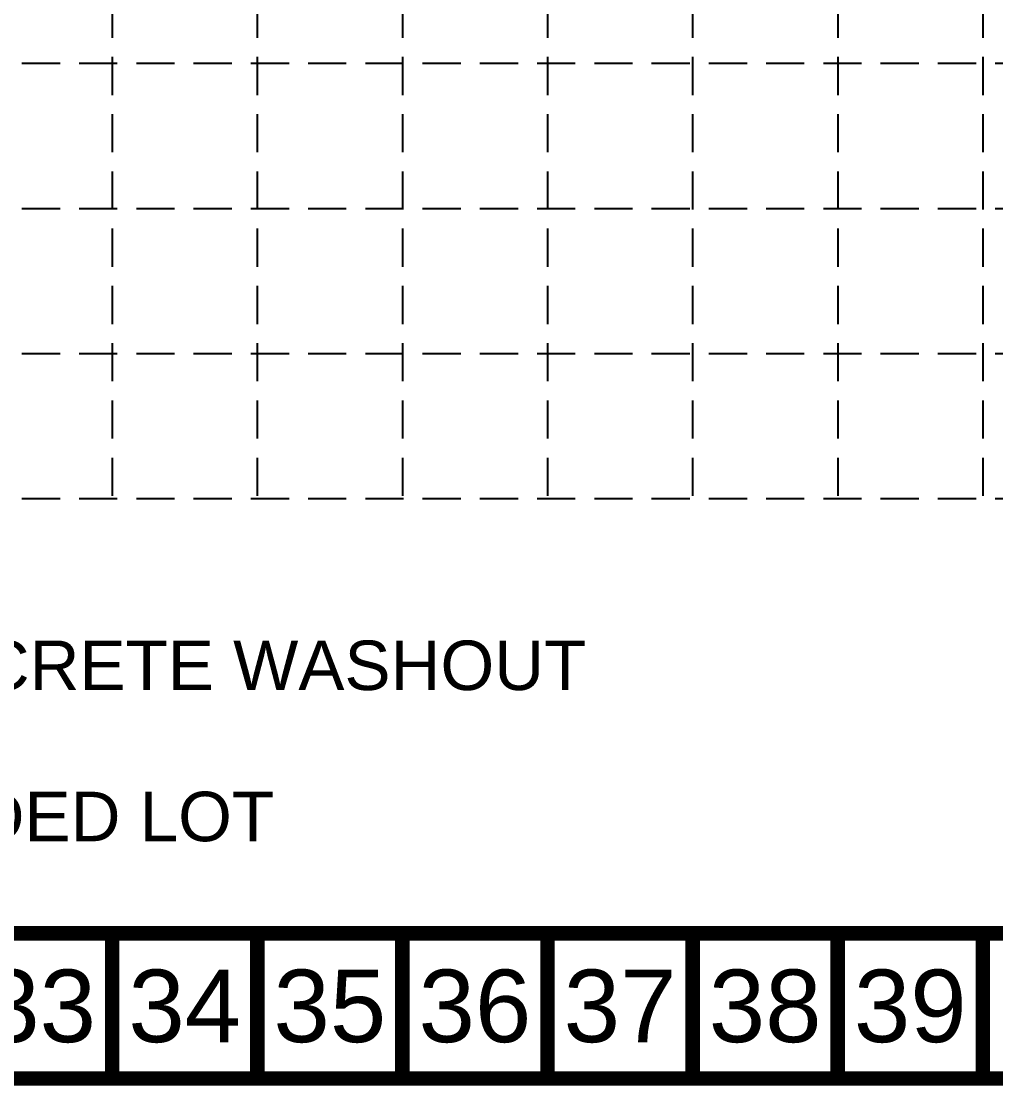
# Model space of a CAD drawing. Header units: feet. Extents: x 6037 to 11520, y 4436 to 7866.
# Drawn here: x 8896 to 9470, y 4436 to 5063 of the extents above; entities that cross this region are included whole.
import ezdxf
from ezdxf.enums import TextEntityAlignment as Align

# ---------------------------------------------------------------- set-up
doc = ezdxf.new("R2010")
doc.units = ezdxf.units.FT
doc.header["$LTSCALE"] = 0.4
doc.header["$MEASUREMENT"] = 0
doc.linetypes.add('DASHED2', pattern=[0.375, 0.25, -0.125])
doc.linetypes.add('HIDDEN', pattern=[0.375, 0.25, -0.125])
for name, color, linetype in [('BASE', 7, 'Continuous'), ('grid', 254, 'HIDDEN'), ('LEGEND', 7, 'Continuous')]:
    doc.layers.add(name, color=color, linetype=linetype)
doc.styles.add("L200'", font='ARIAL.TTF', dxfattribs={"height": 0.001969})
doc.styles.get("Standard").update_dxf_attribs({"font": 'ARIAL.TTF'})

msp = doc.modelspace()

# ---------------------------------------------------------------- linework, layer by layer
at = {"layer": 'BASE', "const_width": 8.55}
for points in [[(6041.21, 4440.37), (11515.49, 4440.37), (11515.49, 7861.8), (6041.21, 7861.8)], [(6126.74, 4525.91), (11429.95, 4525.91), (11429.95, 7776.26), (6126.74, 7776.26)]]:
    msp.add_lwpolyline(points, close=True, dxfattribs=at)
for points in [[(8949.42, 4440.37), (8949.42, 4525.91)], [(9034.95, 4440.37), (9034.95, 4525.91)], [(9120.49, 4440.37), (9120.49, 4525.91)], [(9206.02, 4440.37), (9206.02, 4525.91)], [(9291.56, 4440.37), (9291.56, 4525.91)], [(9377.1, 4440.37), (9377.1, 4525.91)], [(9462.63, 4440.37), (9462.63, 4525.91)]]:
    msp.add_lwpolyline(points, dxfattribs=at)
at = {"layer": 'grid', "color": 252, "linetype": 'DASHED2', "ltscale": 225}
for p, q in [((8949.42, 7776.26), (8949.42, 4782.14)), ((9034.95, 7776.26), (9034.95, 4782.14)), ((9120.49, 7776.26), (9120.49, 4782.14)), ((9206.02, 7776.26), (9206.02, 4782.14)), ((9291.56, 7776.26), (9291.56, 4782.14)), ((9377.1, 7776.26), (9377.1, 4782.14)), ((9462.63, 7776.26), (9462.63, 4782.14)), ((6128.66, 5038.74), (11431.87, 5038.74)), ((6128.66, 4953.21), (11431.87, 4953.21)), ((6128.66, 4867.67), (11431.87, 4867.67)), ((6128.66, 4782.14), (11431.87, 4782.14))]:
    msp.add_line(p, q, dxfattribs=at)

# ---------------------------------------------------------------- texts
at = {"layer": 'BASE'}
for s, p in [('33', (8906.65, 4483.14)), ('34', (8992.19, 4483.14)), ('35', (9077.72, 4483.14)), ('36', (9163.26, 4483.14)), ('37', (9248.79, 4483.14)), ('38', (9334.33, 4483.14)), ('39', (9419.86, 4483.14))]:
    msp.add_text(s, height=42.768, dxfattribs=at).set_placement(p, align=Align.MIDDLE_CENTER)
at = {"layer": 'LEGEND', "style": "L200'"}
for s, height, p in [('CONCRETE WASHOUT', 29.1669, (8780.77, 4669.29)), ('SODDED LOT', 29.167, (8780.01, 4580.2))]:
    msp.add_text(s, height=height, dxfattribs=at).set_placement(p)

doc.saveas('drawing.dxf')
